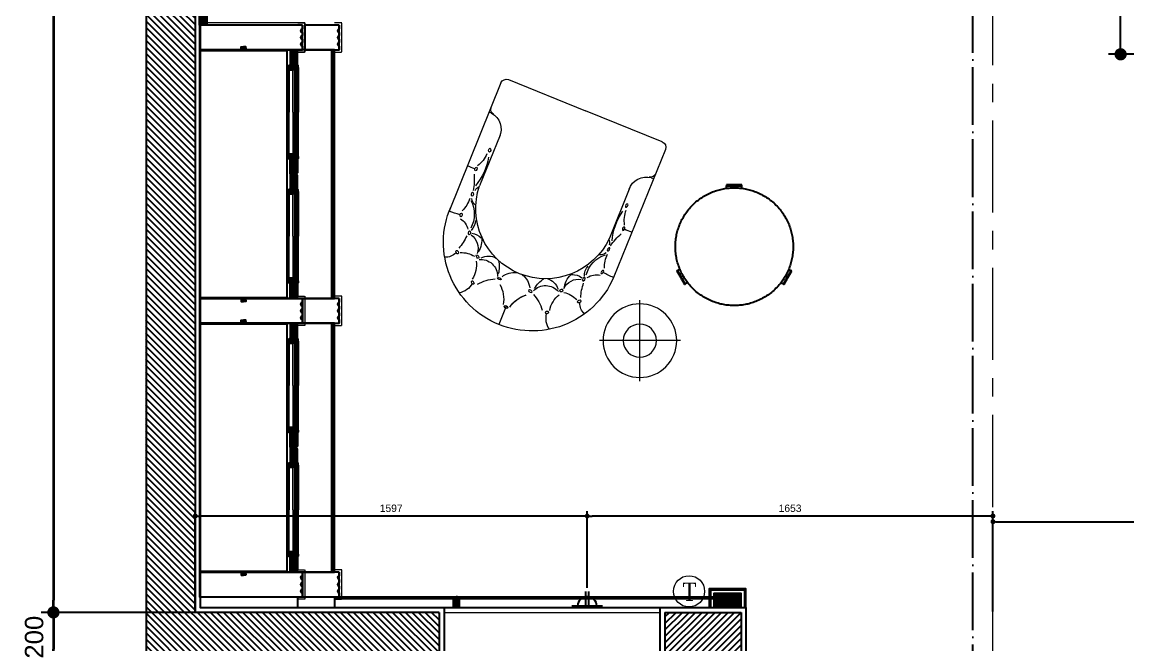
# Model space of a CAD drawing. Header units: inches. Extents: x 274057 to 444617, y 490067 to 635630.
# Drawn here: x 361549 to 366054, y 530494 to 533032 of the extents above; entities that cross this region are included whole.
import ezdxf

# ---------------------------------------------------------------- set-up
doc = ezdxf.new("R2010")
doc.units = ezdxf.units.IN
doc.header["$MEASUREMENT"] = 0
for name, pattern in [('ACAD_ISO04W100', [30, 24, -3, 0, -3]), ('CENTERX2', [4, 2.5, -0.5, 0.5, -0.5]), ('DASHED2', [0.375, 0.25, -0.125]), ('HIDDEN', [0.375, 0.25, -0.125])]:
    doc.linetypes.add(name, pattern=pattern)
for name, color, linetype in [('CQ centerline', 8, 'Continuous'), ('CQ Grg Gypsum', 41, 'Continuous'), ('CQ PANEL DIMENSION', 1, 'Continuous'), ('CQ Plaster', 1, 'Continuous'), ('CQ SPOT DETAIL DIMENSION', 9, 'Continuous'), ('CQ Wall plan', 3, 'Continuous'), ('CQ Wood Section', 60, 'Continuous'), ('CQ wood skirting plan', 34, 'Continuous'), ('ELECTRICAL', 10, 'Continuous'), ('ID-wall paper', 8, 'Continuous'), ('Layer1', 1, 'Continuous'), ('Layer7', 8, 'Continuous'), ('LIGHT', 4, 'Continuous'), ('WALLS LINE', 5, 'DASHED2'), ('WOOD 02', 32, 'Continuous'), ('Wood SECT', 1, 'Continuous'), ('xref 1st floor$0$CQ Wall hatch_CHB', 8, 'Continuous'), ('xref 1st floor_$0$CQ Wall hatch_CHB', 8, 'Continuous')]:
    doc.layers.add(name, color=color, linetype=linetype)
for name, color, linetype, lineweight in [('CQ Furniture', 190, 'Continuous', 0), ('CQ plan and elev dimension', 252, 'Continuous', 35), ('CQ section line', 41, 'Continuous', 0), ('CQ Switches and Outlets', 1, 'Continuous', 50), ('CQ wooh hatch', 8, 'HIDDEN', 18), ('EL- TH. UNIT', 5, 'Continuous', 18), ('Glass', 4, 'Continuous', 0), ('WOOD-HID', 8, 'HIDDEN', 18), ('xref 1st floor_$0$A-GLAZ', 134, 'Continuous', 18)]:
    doc.layers.add(name, color=color, linetype=linetype, lineweight=lineweight)
doc.layers.add('furn', color=7, linetype='Continuous', true_color=0x000000)
doc.styles.add('romans', font='romans.shx')
doc.styles.get("Standard").update_dxf_attribs({"font": 'arial.ttf'})
doc.dimstyles.new('CQ 20', dxfattribs={"dimscale": 0.2, "dimtxt": 150, "dimasz": 100, "dimexe": 100, "dimexo": 20, "dimgap": 80, "dimtad": 1, "dimdec": 0, "dimzin": 0, "dimdsep": 46, "dimtxsty": 'Standard', "dimblk": 'DOT', "dimcen": 100, "dimclrd": 1, "dimclre": 1, "dimclrt": 3, "dimadec": 0, "dimazin": 0, "dimtfac": 1, "dimtdec": 0, "dimtofl": 0, "dimtmove": 0, "dimatfit": 3, "dimfxl": 1, "dimtolj": 1, "dimtzin": 0, "dimlwd": -1, "dimarcsym": 0})
doc.dimstyles.new('CQ 50', dxfattribs={"dimscale": 0.5, "dimtxt": 150, "dimasz": 100, "dimexe": 100, "dimexo": 20, "dimgap": 80, "dimtad": 1, "dimdec": 0, "dimzin": 0, "dimdsep": 46, "dimtxsty": 'Standard', "dimblk": 'DOT', "dimcen": 100, "dimclrd": 250, "dimclre": 250, "dimclrt": 3, "dimadec": 0, "dimazin": 0, "dimtfac": 1, "dimtdec": 0, "dimtofl": 0, "dimtmove": 0, "dimatfit": 3, "dimfxl": 3, "dimtolj": 1, "dimtzin": 0, "dimlwd": -1, "dimarcsym": 0})
pattern_1 = [(31.0285767, (-9711.719, 16696.3715), (-3.22165956, 5.35568947), [])]
pattern_2 = [(45, (20118.3853, -75328.2434), (-3.535533906, 3.535533906), [])]
pattern_3 = [(45, (20104.3854, -75328.2434), (-3.535533906, 3.535533906), [])]

# ---------------------------------------------------------------- blocks, each defined once
blk = doc.blocks.new('ff-15 wall plan')
at = {"layer": 'xref 1st floor$0$CQ Wall hatch_CHB'}
h = blk.add_hatch(dxfattribs=at)
h.set_pattern_fill('ANSI31', color=8, scale=150, angle=90)
h.set_pattern_definition([(135, (4639.211, -2e-07), (-13.25825215, -13.25825215), [])])
h.paths.add_polyline_path([(478951.3, 549898.7), (478751.3, 549898.7), (478751.3, 548408.7), (478689.7, 548408.7), (478689.7, 548208.7), (478751.3, 548208.7), (478751.3, 546408.7), (478701.3, 546408.7), (478701.3, 546208.7), (478751.3, 546208.7), (478751.3, 542468.7), (478952.7, 542468.7), (478952.7, 543135.7), (479627.7, 543135.7), (479627.7, 542468.7), (479551.3, 542468.7), (479551.3, 542268.7), (479946.3, 542268.7), (479946.3, 543336), (478951.3, 543336)])
at = {"layer": 'xref 1st floor_$0$CQ Wall hatch_CHB'}
h = blk.add_hatch(dxfattribs=at)
h.set_pattern_fill('ANSI31,_O', color=8, scale=150)
h.set_pattern_definition([(45, (458002.683, 515592.913), (-13.258252, 13.258252), [])])
h.paths.add_polyline_path([(483536.3, 543336), (483536.3, 543336), (483226.3, 543336), (483226.3, 543136), (483536.3, 543136)])
h.paths.add_polyline_path([(481176.3, 543336), (481176.3, 543136), (480866.3, 543136), (480866.3, 543136), (480866.3, 543201), (480866.3, 543201), (480866.3, 543336)])
at = {"layer": 'CQ centerline', "linetype": 'CENTERX2', "lineweight": 0, "ltscale": 150}
blk.add_line((482202.7, 541965.3, 0), (482202.7, 550951.8, 0), dxfattribs=at)
at = {"layer": 'CQ Plaster'}
for points in [[(479652.7, 549898.7), (479652.7, 549879.1), (478972.7, 549879.1), (478972.7, 543356), (479966.7, 543356), (479966.7, 542248.7), (478752.7, 542248.7)], [(480846.3, 543336), (480846.3, 543356), (481196.3, 543356), (481196.3, 543116), (480846.3, 543116), (480846.3, 543336)]]:
    blk.add_lwpolyline(points, dxfattribs=at)
at = {"layer": 'CQ Wall plan'}
for p, q in [((478952.7, 549898.7), (478952.7, 543336)), ((478752.7, 546208.7), (478752.7, 542468.7)), ((479946.7, 543336), (478952.7, 543336, 0)), ((479946.7, 543336, 0), (479946.7, 542268.7)), ((480866.3, 543336), (480866.3, 543136)), ((480866.3, 543336), (481176.3, 543336)), ((481176.3, 543336), (481176.3, 543136))]:
    blk.add_line(p, q, dxfattribs=at)
at = {"layer": 'xref 1st floor_$0$A-GLAZ'}
blk.add_line((479966.7, 543336, 0), (480846.3, 543336, 0), dxfattribs=at)
blk = doc.blocks.new('gf-14 section line plan')
at = {"layer": 'Layer1', "linetype": 'ACAD_ISO04W100', "ltscale": 10}
blk.add_line((511509.1, -39547.7, 0), (511506.7, -30188, 0), dxfattribs=at)
blk = doc.blocks.new('_Dot')
at = {"color": 0, "linetype": 'ByBlock', "lineweight": -2}
blk.add_line((-0.5, 0), (-1, 0), dxfattribs=at)
at = {"color": 0, "linetype": 'ByBlock', "const_width": 0.5}
blk.add_lwpolyline([(-0.25, 0, 1), (0.25, 0, 1)], format="xyb", close=True, dxfattribs=at)
blk = doc.blocks.new('*D621')
at = {"layer": 'CQ plan and elev dimension', "color": 250, "lineweight": -2, "transparency": 16777216}
for p, q in [((362243.9, 537189.2), (361626.1, 537189.2)), ((363237.9, 530626.5), (361626.1, 530626.5))]:
    blk.add_line(p, q, dxfattribs=at)
at = {"layer": 'CQ plan and elev dimension', "color": 250, "transparency": 16777216}
blk.add_line((361676.1, 537139.2), (361676.1, 530676.5), dxfattribs=at)
at = {"layer": 'Defpoints', "color": 0, "transparency": 16777216}
for p in [(362253.9, 537189.2), (361676.1, 530626.5), (363247.9, 530626.5, 0)]:
    blk.add_point(p, dxfattribs=at)
at = {"layer": 'CQ plan and elev dimension', "color": 250, "transparency": 16777216, "xscale": 50, "yscale": 50, "zscale": 50}
for p, rotation in [((361676.1, 537189.2), 90), ((361676.1, 530626.5), 270)]:
    blk.add_blockref('_Dot', p, dxfattribs=dict(at, rotation=rotation))
at = {"layer": 'CQ plan and elev dimension', "color": 3, "transparency": 16777216, "insert": (361597.8, 533907.9), "char_height": 75, "attachment_point": 5, "rotation": 90}
blk.add_mtext('\\A1;6563', dxfattribs=at)
blk = doc.blocks.new('*D622')
at = {"layer": 'CQ plan and elev dimension', "color": 250, "lineweight": -2, "transparency": 16777216}
for p, q in [((363237.9, 530626.5), (361626.1, 530626.5)), ((362243.9, 530426.2), (361626.1, 530426.2))]:
    blk.add_line(p, q, dxfattribs=at)
at = {"layer": 'CQ plan and elev dimension', "color": 250, "transparency": 16777216}
blk.add_line((361676.1, 530576.5), (361676.1, 530476.2), dxfattribs=at)
at = {"layer": 'Defpoints', "color": 0, "transparency": 16777216}
for p in [(363247.9, 530626.5, 0), (361676.1, 530426.2), (362253.9, 530426.2)]:
    blk.add_point(p, dxfattribs=at)
at = {"layer": 'CQ plan and elev dimension', "color": 250, "transparency": 16777216, "xscale": 50, "yscale": 50, "zscale": 50}
for p, rotation in [((361676.1, 530626.5), 90), ((361676.1, 530426.2), 270)]:
    blk.add_blockref('_Dot', p, dxfattribs=dict(at, rotation=rotation))
at = {"layer": 'CQ plan and elev dimension', "color": 3, "transparency": 16777216, "insert": (361597.8, 530525.4), "char_height": 75, "attachment_point": 5, "rotation": 90}
blk.add_mtext('\\A1;200', dxfattribs=at)
blk = doc.blocks.new('2 gong outlet')
at = {"layer": 'ELECTRICAL'}
for p, q in [((-27969.9, 39017.2), (-27969.9, 39133.5)), ((-27946.5, 39017.2), (-27946.5, 39133.5)), ((-27832.8, 39017.2), (-28082.8, 39017.2))]:
    blk.add_line(p, q, dxfattribs=at)
blk.add_arc((-27957.8, 39017.2), 75, 0, 180, dxfattribs=at)
blk = doc.blocks.new('arch molding plan')
at = {"layer": 'CQ centerline'}
h = blk.add_hatch(dxfattribs=at)
h.set_pattern_fill('ANSI31', color=256, scale=50, angle=-13.9714, style=0)
h.set_pattern_definition([(31.0285767, (-11404.87, 16696.3715), (-3.22165956, 5.35568947), [])])
edge = h.paths.add_edge_path()
edge.add_line((364471.7, 530646.5), (364459.2, 530646.5))
edge.add_line((364459.2, 530646.5), (364384.2, 530646.5))
edge.add_line((364384.2, 530646.5), (364371.7, 530646.5))
edge.add_line((364371.7, 530646.5), (364371.7, 530697.5))
edge.add_line((364371.7, 530697.5), (364386.7, 530697.5))
edge.add_arc((364390.7, 530697.5), 4, 180.0003, 269.9993)
edge.add_line((364390.7, 530693.5), (364390.7, 530689.5))
edge.add_line((364390.7, 530689.5), (364452.7, 530689.5))
edge.add_line((364452.7, 530689.5), (364452.7, 530693.5))
edge.add_arc((364452.7, 530697.5), 4, 270.0007, 360.0001)
edge.add_line((364456.7, 530697.5), (364471.7, 530697.5))
edge.add_line((364471.7, 530697.5), (364471.7, 530646.5))
h = blk.add_hatch(dxfattribs=at)
h.set_pattern_fill('ANSI31', color=256, scale=50, angle=-13.9714, style=0)
h.set_pattern_definition(pattern_1)
edge = h.paths.add_edge_path()
edge.add_line((366531.7, 530646.5), (366544.2, 530646.5))
edge.add_line((366544.2, 530646.5), (366619.2, 530646.5))
edge.add_line((366619.2, 530646.5), (366631.7, 530646.5))
edge.add_line((366631.7, 530646.5), (366631.7, 530697.5))
edge.add_line((366631.7, 530697.5), (366616.7, 530697.5))
edge.add_arc((366612.7, 530697.5), 4, 270.0007, 359.9997, ccw=False)
edge.add_line((366612.7, 530693.5), (366612.7, 530689.5))
edge.add_line((366612.7, 530689.5), (366550.7, 530689.5))
edge.add_line((366550.7, 530689.5), (366550.7, 530693.5))
edge.add_arc((366550.7, 530697.5), 4, 179.9999, 269.9993, ccw=False)
edge.add_line((366546.7, 530697.5), (366531.7, 530697.5))
edge.add_line((366531.7, 530697.5), (366531.7, 530646.5))
h = blk.add_hatch(dxfattribs=at)
h.set_pattern_fill('ANSI31', color=256, scale=50, angle=-13.9714, style=0)
h.set_pattern_definition([(31.0285767, (-11871.719, 16696.3715), (-3.22165956, 5.35568947), [])])
edge = h.paths.add_edge_path()
edge.add_line((364371.7, 530406.5), (364384.2, 530406.5))
edge.add_line((364384.2, 530406.5), (364459.2, 530406.5))
edge.add_line((364459.2, 530406.5), (364471.7, 530406.5))
edge.add_line((364471.7, 530406.5), (364471.7, 530355.5))
edge.add_line((364471.7, 530355.5), (364456.7, 530355.5))
edge.add_arc((364452.7, 530355.5), 4, 0.0003, 89.9993)
edge.add_line((364452.7, 530359.5), (364452.7, 530363.5))
edge.add_line((364452.7, 530363.5), (364390.7, 530363.5))
edge.add_line((364390.7, 530363.5), (364390.7, 530359.5))
edge.add_arc((364390.7, 530355.5), 4, 90.0007, 180.0001)
edge.add_line((364386.7, 530355.5), (364371.7, 530355.5))
edge.add_line((364371.7, 530355.5), (364371.7, 530406.5))
h = blk.add_hatch(dxfattribs=at)
h.set_pattern_fill('ANSI31', color=256, scale=50, angle=-13.9714, style=0)
h.set_pattern_definition(pattern_1)
edge = h.paths.add_edge_path()
edge.add_line((366531.7, 530406.5), (366544.2, 530406.5))
edge.add_line((366544.2, 530406.5), (366619.2, 530406.5))
edge.add_line((366619.2, 530406.5), (366631.7, 530406.5))
edge.add_line((366631.7, 530406.5), (366631.7, 530355.5))
edge.add_line((366631.7, 530355.5), (366616.7, 530355.5))
edge.add_arc((366612.7, 530355.5), 4, 0.0003, 89.9993)
edge.add_line((366612.7, 530359.5), (366612.7, 530363.5))
edge.add_line((366612.7, 530363.5), (366550.7, 530363.5))
edge.add_line((366550.7, 530363.5), (366550.7, 530359.5))
edge.add_arc((366550.7, 530355.5), 4, 90.0007, 180.0001)
edge.add_line((366546.7, 530355.5), (366531.7, 530355.5))
edge.add_line((366531.7, 530355.5), (366531.7, 530406.5))
for p, q in [((364456.7, 530697.5, 0), (364386.7, 530697.5, 0)), ((364390.7, 530693.5, 0), (364452.7, 530693.5, 0)), ((366546.7, 530697.5, 0), (366616.7, 530697.5, 0)), ((366612.7, 530693.5, 0), (366550.7, 530693.5, 0)), ((364386.7, 530355.5, 0), (364456.7, 530355.5, 0)), ((364452.7, 530359.5, 0), (364390.7, 530359.5, 0)), ((366546.7, 530355.5, 0), (366616.7, 530355.5, 0)), ((366612.7, 530359.5, 0), (366550.7, 530359.5, 0))]:
    blk.add_line(p, q, dxfattribs=at)
at = {"layer": 'CQ Wood Section', "ltscale": 1000, "elevation": 0}
for points in [[(364471.7, 530646.5), (364459.2, 530646.5), (364459.2, 530646.5), (364384.2, 530646.5), (364384.2, 530646.5), (364371.7, 530646.5), (364371.7, 530697.5), (364386.7, 530697.5, 0.414209), (364390.7, 530693.5), (364390.7, 530689.5), (364452.7, 530689.5), (364452.7, 530693.5, 0.414211), (364456.7, 530697.5), (364471.7, 530697.5), (364471.7, 530646.5)], [(366531.7, 530646.5), (366544.2, 530646.5), (366544.2, 530646.5), (366619.2, 530646.5), (366619.2, 530646.5), (366631.7, 530646.5), (366631.7, 530697.5), (366616.7, 530697.5, -0.414209), (366612.7, 530693.5), (366612.7, 530689.5), (366550.7, 530689.5), (366550.7, 530693.5, -0.414211), (366546.7, 530697.5), (366531.7, 530697.5), (366531.7, 530646.5)], [(364371.7, 530406.5), (364384.2, 530406.5), (364384.2, 530406.5), (364459.2, 530406.5), (364459.2, 530406.5), (364471.7, 530406.5), (364471.7, 530355.5), (364456.7, 530355.5, 0.414209), (364452.7, 530359.5), (364452.7, 530363.5), (364390.7, 530363.5), (364390.7, 530359.5, 0.414211), (364386.7, 530355.5), (364371.7, 530355.5), (364371.7, 530406.5)], [(366531.7, 530406.5), (366544.2, 530406.5), (366544.2, 530406.5), (366619.2, 530406.5), (366619.2, 530406.5), (366631.7, 530406.5), (366631.7, 530355.5), (366616.7, 530355.5, 0.414209), (366612.7, 530359.5), (366612.7, 530363.5), (366550.7, 530363.5), (366550.7, 530359.5, 0.414211), (366546.7, 530355.5), (366531.7, 530355.5), (366531.7, 530406.5)]]:
    blk.add_lwpolyline(points, format="xyb", dxfattribs=at)
at = {"layer": 'CQ wood skirting plan', "elevation": 0}
for points in [[(364496.7, 530646.5), (364496.7, 530722.5), (364346.7, 530722.5), (364346.7, 530646.5)], [(364491.7, 530646.5), (364491.7, 530717.5), (364351.7, 530717.5), (364351.7, 530646.5)], [(364477.7, 530646.5), (364477.7, 530703.5), (364365.7, 530703.5), (364365.7, 530646.5)], [(366506.7, 530646.5), (366506.7, 530722.5), (366656.7, 530722.5), (366656.7, 530646.5)], [(366511.7, 530646.5), (366511.7, 530717.5), (366651.7, 530717.5), (366651.7, 530646.5)], [(366525.7, 530646.5), (366525.7, 530703.5), (366637.7, 530703.5), (366637.7, 530646.5)], [(364346.7, 530406.5), (364346.7, 530330.5), (364496.7, 530330.5), (364496.7, 530406.5)], [(364351.7, 530406.5), (364351.7, 530335.5), (364491.7, 530335.5), (364491.7, 530406.5)], [(364365.7, 530406.5), (364365.7, 530349.5), (364477.7, 530349.5), (364477.7, 530406.5)], [(366506.7, 530406.5), (366506.7, 530330.5), (366656.7, 530330.5), (366656.7, 530406.5)], [(366511.7, 530406.5), (366511.7, 530335.5), (366651.7, 530335.5), (366651.7, 530406.5)], [(366525.7, 530406.5), (366525.7, 530349.5), (366637.7, 530349.5), (366637.7, 530406.5)]]:
    blk.add_lwpolyline(points, dxfattribs=at)
blk = doc.blocks.new('*D602')
at = {"layer": 'CQ PANEL DIMENSION', "color": 1, "lineweight": -2, "transparency": 16777216}
for p, q in [((363850.8, 530726), (363850.8, 531039.3)), ((365503.9, 530630.5), (365503.9, 531039.3))]:
    blk.add_line(p, q, dxfattribs=at)
at = {"layer": 'CQ PANEL DIMENSION', "color": 1, "transparency": 16777216}
blk.add_line((365483.9, 531019.3), (363870.8, 531019.3), dxfattribs=at)
at = {"layer": 'Defpoints', "color": 0, "transparency": 16777216}
for p in [(363850.8, 531019.3), (363850.8, 530722, 0), (365503.9, 530626.5, 0)]:
    blk.add_point(p, dxfattribs=at)
at = {"layer": 'CQ PANEL DIMENSION', "color": 1, "transparency": 16777216, "xscale": 20, "yscale": 20, "zscale": 20, "rotation": 180}
blk.add_blockref('_Dot', (363850.8, 531019.3), dxfattribs=at)
at = {"layer": 'CQ PANEL DIMENSION', "color": 1, "transparency": 16777216, "xscale": 20, "yscale": 20, "zscale": 20}
blk.add_blockref('_Dot', (365503.9, 531019.3), dxfattribs=at)
at = {"layer": 'CQ PANEL DIMENSION', "color": 3, "transparency": 16777216, "insert": (364677.3, 531050.7), "char_height": 30, "attachment_point": 5}
blk.add_mtext('\\A1;1653', dxfattribs=at)
blk = doc.blocks.new('*D603')
at = {"layer": 'CQ PANEL DIMENSION', "color": 1, "lineweight": -2, "transparency": 16777216}
for p, q in [((362253.9, 530630.5), (362253.9, 531039.3)), ((363850.8, 530726), (363850.8, 531039.3))]:
    blk.add_line(p, q, dxfattribs=at)
at = {"layer": 'CQ PANEL DIMENSION', "color": 1, "transparency": 16777216}
blk.add_line((363830.8, 531019.3), (362273.9, 531019.3), dxfattribs=at)
at = {"layer": 'Defpoints', "color": 0, "transparency": 16777216}
for p in [(362253.9, 531019.3), (363850.8, 530722, 0), (362253.9, 530626.5)]:
    blk.add_point(p, dxfattribs=at)
at = {"layer": 'CQ PANEL DIMENSION', "color": 1, "transparency": 16777216, "xscale": 20, "yscale": 20, "zscale": 20, "rotation": 180}
blk.add_blockref('_Dot', (362253.9, 531019.3), dxfattribs=at)
at = {"layer": 'CQ PANEL DIMENSION', "color": 1, "transparency": 16777216, "xscale": 20, "yscale": 20, "zscale": 20}
blk.add_blockref('_Dot', (363850.8, 531019.3), dxfattribs=at)
at = {"layer": 'CQ PANEL DIMENSION', "color": 3, "transparency": 16777216, "insert": (363052.3, 531050.7), "char_height": 30, "attachment_point": 5}
blk.add_mtext('\\A1;1597', dxfattribs=at)
blk = doc.blocks.new('*D632')
at = {"layer": 'CQ SPOT DETAIL DIMENSION', "color": 1, "lineweight": -2, "transparency": 16777216}
for p, q in [((365503.9, 530634.5), (365503.9, 531016)), ((367062.3, 530693), (367062.3, 531016))]:
    blk.add_line(p, q, dxfattribs=at)
at = {"layer": 'CQ SPOT DETAIL DIMENSION', "color": 1, "transparency": 16777216}
blk.add_line((365523.9, 530996), (367042.3, 530996), dxfattribs=at)
at = {"layer": 'Defpoints', "color": 0, "transparency": 16777216}
for p in [(367062.3, 530996), (367062.3, 530689, 0), (365503.9, 530630.5)]:
    blk.add_point(p, dxfattribs=at)
at = {"layer": 'CQ SPOT DETAIL DIMENSION', "color": 1, "transparency": 16777216, "xscale": 20, "yscale": 20, "zscale": 20, "rotation": 180}
blk.add_blockref('_Dot', (365503.9, 530996), dxfattribs=at)
at = {"layer": 'CQ SPOT DETAIL DIMENSION', "color": 1, "transparency": 16777216, "xscale": 20, "yscale": 20, "zscale": 20}
blk.add_blockref('_Dot', (367062.3, 530996), dxfattribs=at)
at = {"layer": 'CQ SPOT DETAIL DIMENSION', "color": 3, "transparency": 16777216, "insert": (366283.1, 531027.3), "char_height": 30, "attachment_point": 5}
blk.add_mtext('\\A1;1558', dxfattribs=at)
blk = doc.blocks.new('TH')
at = {"layer": 'EL- TH. UNIT', "color": 1}
blk.add_circle((-63.5, 0), 63.5, dxfattribs=at)
at = {"layer": 'EL- TH. UNIT', "insert": (-89.4, 35.9, 0), "char_height": 75, "attachment_point": 1, "rotation": 360, "style": 'romans'}
blk.add_mtext_dynamic_manual_height_columns('{\\fRomantic|b0|i0|c2|p2;\\W0.8;\\C1;T}', width=181.54, gutter_width=2500, heights=[73], dxfattribs=at)
blk = doc.blocks.new('cabinet 80 framed glass door')
at = {"layer": 'Layer7'}
h = blk.add_hatch(dxfattribs=at)
h.set_pattern_fill('ANSI31', color=256, scale=40)
h.set_pattern_definition(pattern_2)
h.paths.add_polyline_path([(352338.8, 505867.2), (352338.8, 505864.2), (352346.8, 505864.2), (352346.8, 505868.2, 0.414214), (352350.8, 505872.2), (352353.8, 505872.2, -0.414214), (352356.8, 505875.2), (352356.8, 505880.7), (352346.8, 505880.7), (352346.8, 505886.7), (352346.8, 505897.2), (352336.8, 505897.2), (352276.8, 505897.2), (352276.8, 505871.2, -0.397359), (352280.8, 505867.2)])
h = blk.add_hatch(dxfattribs=at)
h.set_pattern_fill('ANSI31', color=256, scale=40)
h.set_pattern_definition(pattern_3)
h.paths.add_polyline_path([(352346.8, 505903.2), (352339.8, 505903.2, 0.414214), (352336.8, 505900.2), (352336.8, 505897.2), (352346.8, 505897.2), (352346.8, 505886.7), (352356.8, 505886.7), (352356.8, 505897.2), (352356.8, 505900.2, 0.414214), (352353.8, 505903.2)])
h = blk.add_hatch(dxfattribs=at)
h.set_pattern_fill('ANSI31', color=256, scale=40)
h.set_pattern_definition(pattern_3)
h.paths.add_polyline_path([(352702.5, 505903.2, 0.414214), (352699.5, 505900.2), (352699.5, 505897.2), (352699.5, 505886.7), (352709.5, 505886.7), (352709.5, 505897.2), (352719.5, 505897.2), (352719.5, 505900.2, 0.414214), (352716.5, 505903.2), (352709.5, 505903.2)])
h = blk.add_hatch(dxfattribs=at)
h.set_pattern_fill('ANSI31', color=256, scale=40)
h.set_pattern_definition(pattern_2)
h.paths.add_polyline_path([(352775.5, 505867.2, -0.397359), (352779.5, 505871.2), (352779.5, 505897.2), (352709.5, 505897.2), (352709.5, 505886.7), (352709.5, 505880.7), (352699.5, 505880.7), (352699.5, 505875.2, -0.414214), (352702.5, 505872.2), (352705.5, 505872.2, 0.414214), (352709.5, 505868.2), (352709.5, 505864.2), (352717.5, 505864.2), (352717.5, 505867.2)])
at = {"color": 8, "elevation": 0.1}
for points in [[(352356.8, 505903), (352528.1, 505903)], [(352699.5, 505903), (352528.1, 505903)], [(352346.8, 505868.2), (352528.1, 505868.2)], [(352346.8, 505864.2), (352528.1, 505864.2)], [(352353.8, 505872.2), (352528.1, 505872.2)], [(352356.8, 505875.2), (352528.1, 505875.2)], [(352699.5, 505875.2), (352528.1, 505875.2)], [(352702.5, 505872.2), (352528.1, 505872.2)], [(352709.5, 505868.2), (352528.1, 505868.2)], [(352709.5, 505864.2), (352528.1, 505864.2)]]:
    blk.add_lwpolyline(points, dxfattribs=at)
at = {"layer": 'Glass', "color": 4, "elevation": 0.1}
for points in [[(352528.1, 505886.7), (352349.4, 505886.7), (352349.4, 505880.7), (352528.1, 505880.7)], [(352528.1, 505886.7), (352706.8, 505886.7), (352706.8, 505880.7), (352528.1, 505880.7)]]:
    blk.add_lwpolyline(points, dxfattribs=at)
at = {"layer": 'Wood SECT', "elevation": 0.1}
for points in [[(352356.8, 505880.7), (352356.8, 505875.2, 0.414214), (352353.8, 505872.2), (352350.8, 505872.2, -0.414214), (352346.8, 505868.2), (352346.8, 505864.2), (352338.8, 505864.2), (352338.8, 505867.2), (352280.8, 505867.2, 0.397359), (352276.8, 505871.2), (352276.8, 505897.2), (352346.8, 505897.2), (352346.8, 505886.7), (352346.8, 505886.7), (352346.8, 505880.7)], [(352699.5, 505880.7), (352699.5, 505875.2, -0.414214), (352702.5, 505872.2), (352705.5, 505872.2, 0.414214), (352709.5, 505868.2), (352709.5, 505864.2), (352717.5, 505864.2), (352717.5, 505867.2), (352775.5, 505867.2, -0.397359), (352779.5, 505871.2), (352779.5, 505897.2), (352709.5, 505897.2), (352709.5, 505886.7), (352709.5, 505886.7), (352709.5, 505880.7)]]:
    blk.add_lwpolyline(points, format="xyb", close=True, dxfattribs=at)
for points in [[(352346.8, 505886.7), (352356.8, 505886.7), (352356.8, 505897.2), (352356.8, 505900.2, 0.414214), (352353.8, 505903.2), (352346.8, 505903.2), (352339.8, 505903.2, 0.414214), (352336.8, 505900.2), (352336.8, 505897.2), (352346.8, 505897.2), (352346.8, 505886.7), (352356.8, 505886.7)], [(352709.5, 505886.7), (352699.5, 505886.7), (352699.5, 505897.2), (352699.5, 505900.2, -0.414214), (352702.5, 505903.2), (352709.5, 505903.2), (352716.5, 505903.2, -0.414214), (352719.5, 505900.2), (352719.5, 505897.2), (352709.5, 505897.2), (352709.5, 505886.7), (352699.5, 505886.7)]]:
    blk.add_lwpolyline(points, format="xyb", dxfattribs=at)
blk = doc.blocks.new('Hera-LED-IN Stick FR')
at = {"layer": 'LIGHT'}
blk.add_lwpolyline([(279111.9, -181006.8), (279128.7, -181006.8), (279132.3, -181006.5), (279132.3, -181005.7), (279108.3, -181005.7), (279108.3, -181006.5), (279111.9, -181006.8)], close=True, dxfattribs=at)
for points in [[(279110.6, -180998.9), (279110.6, -180998), (279110.4, -180998), (279110.4, -180997), (279110.6, -180997), (279110.6, -180994.5, -0.409431), (279111.3, -180993.8), (279120.3, -180993.8)], [(279110.5, -181005.7), (279110.5, -180999.9, -0.315372), (279112.3, -180997.3), (279116.6, -180997.3), (279116.6, -180999.6, 0.430061), (279117.2, -181000.2), (279121.7, -181000.2, 1), (279121.7, -180998.7), (279119.1, -180998.7, -0.431722), (279118.6, -180998.2), (279118.6, -180997.3), (279128, -180997.3), (279128.3, -180997.3, -0.315372), (279130.1, -180999.9), (279130.1, -181005.7)], [(279111.8, -180997.5), (279111.8, -180995.8), (279111.4, -180995.8), (279111.4, -180995.4, -0.418441), (279111.8, -180995), (279116, -180994.9), (279116, -180996.1, 1), (279116.7, -180996.1), (279116.7, -180994.9), (279120.3, -180994.9)], [(279129.9, -180998.9), (279129.9, -180998), (279130.1, -180998), (279130.1, -180997), (279129.9, -180997), (279129.9, -180994.5, 0.409431), (279129.2, -180993.8), (279120.3, -180993.8)], [(279128.8, -180997.5), (279128.8, -180995.8), (279129.1, -180995.8), (279129.1, -180995.4, 0.418441), (279128.7, -180995), (279124.6, -180994.9), (279124.6, -180996.1, -1), (279123.8, -180996.1), (279123.8, -180994.9), (279120.3, -180994.9)]]:
    blk.add_lwpolyline(points, format="xyb", dxfattribs=at)
for centre in [(279112.7, -181002.6), (279127.8, -181002.6)]:
    blk.add_circle(centre, 0.999, dxfattribs=at)
blk = doc.blocks.new('FF-15 Cabinet plan B rev')
at = {"layer": 'Layer7'}
h = blk.add_hatch(dxfattribs=at)
h.set_pattern_fill('ANSI31', color=256, scale=40, angle=-90)
h.set_pattern_definition([(315, (-192313.762, 866771.664), (3.535533906, 3.535533906), [])])
edge = h.paths.add_edge_path()
edge.add_arc((388884.6, 533100.8), 4.03, 60.6993, 240.6963, ccw=False)
edge.add_arc((388884.6, 533100.8), 4.03, 60.6963, 240.6993)
edge = h.paths.add_edge_path()
edge.add_line((388881.6, 533083.3), (388882.6, 533083.3))
edge.add_arc((388886.6, 533083.3), 4, 90, 180, ccw=False)
edge.add_line((388886.6, 533087.3), (388886.6, 533090.3))
edge.add_arc((388886.6, 533093.3), 3, 270, 360)
edge.add_line((388889.6, 533093.3), (388895.2, 533093.3))
edge.add_line((388895.2, 533093.3), (388895.2, 533083.3))
edge.add_line((388895.2, 533083.3), (388911.6, 533083.3))
edge.add_line((388911.6, 533083.3), (388911.6, 533013.3))
edge.add_line((388911.6, 533013.3), (388885.6, 533013.3))
edge.add_arc((388881.5, 533013.1), 4.12, 1.6583, 88.3417)
edge.add_line((388881.6, 533017.3), (388881.6, 533083.3))
at = {"layer": 'CQ Grg Gypsum', "elevation": 0}
blk.add_lwpolyline([(388341.6, 531898.9), (388491.6, 531898.9), (388491.6, 531798.9), (388341.6, 531798.9)], close=True, dxfattribs=at)
at = {"layer": 'WOOD 02'}
for p, q in [((388365.6, 531898.9, 0), (388365.6, 532913.3, 0)), ((388368.6, 531898.9, 0), (388368.6, 532913.3, 0)), ((388371.6, 531898.9, 0), (388371.6, 532913.3, 0)), ((388365.6, 530784.5, 0), (388365.6, 531798.9, 0)), ((388368.6, 530784.5, 0), (388368.6, 531798.9, 0)), ((388371.6, 530784.5, 0), (388371.6, 531798.9, 0))]:
    blk.add_line(p, q, dxfattribs=at)
at = {"layer": 'WOOD 02', "elevation": 0}
for points in [[(388341.6, 533013.3), (388481.6, 533013.3), (388481.6, 532913.3), (388341.6, 532913.3)], [(388491.6, 533013.3), (388911.6, 533013.3), (388911.6, 532913.3), (388491.6, 532913.3)], [(388911.6, 532913.3), (388911.6, 531898.9), (388361.6, 531898.9), (388361.6, 532913.3)], [(388908.6, 532910.3), (388555.8, 532910.3), (388555.8, 531901.9), (388908.6, 531901.9)], [(388491.6, 531898.9), (388911.6, 531898.9), (388911.6, 531798.9), (388491.6, 531798.9)], [(388911.6, 531798.9), (388911.6, 530784.5), (388361.6, 530784.5), (388361.6, 531798.9)], [(388908.6, 531795.9), (388555.8, 531795.9), (388555.8, 530787.5), (388908.6, 530787.5)], [(388341.6, 530784.5), (388491.6, 530784.5), (388491.6, 530684.5), (388341.6, 530684.5)], [(388491.6, 530784.5), (388911.6, 530784.5), (388911.6, 530684.5), (388491.6, 530684.5)]]:
    blk.add_lwpolyline(points, close=True, dxfattribs=at)
at = {"layer": 'Wood SECT', "elevation": 0}
blk.add_lwpolyline([(388895.2, 533093.3), (388889.6, 533093.3, -0.414214), (388886.6, 533090.3), (388886.6, 533087.3, 0.414214), (388882.6, 533083.3), (388878.6, 533083.3), (388878.6, 533075.3), (388881.6, 533075.3), (388881.6, 533017.3, -0.397359), (388885.6, 533013.3), (388911.6, 533013.3), (388911.6, 533083.3), (388901.2, 533083.3), (388901.2, 533083.3), (388895.2, 533083.3)], format="xyb", close=True, dxfattribs=at)
for points in [[(388341.6, 533013.3), (388341.6, 532998.3, -1), (388341.6, 532983.3), (388341.6, 532970.8, -1), (388341.6, 532955.8), (388341.6, 532943.3, -1), (388341.6, 532928.3), (388341.6, 532913.3)], [(388491.6, 533013.3), (388491.6, 532998.3, -1), (388491.6, 532983.3), (388491.6, 532970.8, -1), (388491.6, 532955.8), (388491.6, 532943.3, -1), (388491.6, 532928.3), (388491.6, 532913.3)], [(388341.6, 531898.9), (388341.6, 531883.9, -1), (388341.6, 531868.9), (388341.6, 531856.4, -1), (388341.6, 531841.4), (388341.6, 531828.9, -1), (388341.6, 531813.9), (388341.6, 531798.9)], [(388491.6, 531898.9), (388491.6, 531883.9, -1), (388491.6, 531868.9), (388491.6, 531856.4, -1), (388491.6, 531841.4), (388491.6, 531828.9, -1), (388491.6, 531813.9), (388491.6, 531798.9)], [(388341.6, 530784.5), (388341.6, 530769.5, -1), (388341.6, 530754.5), (388341.6, 530742, -1), (388341.6, 530727), (388341.6, 530714.5, -1), (388341.6, 530699.5), (388341.6, 530684.5)], [(388491.6, 530784.5), (388491.6, 530769.5, -1), (388491.6, 530754.5), (388491.6, 530742, -1), (388491.6, 530727), (388491.6, 530714.5, -1), (388491.6, 530699.5), (388491.6, 530684.5)]]:
    blk.add_lwpolyline(points, format="xyb", dxfattribs=at)
at = {"layer": 'WOOD-HID', "elevation": 0}
for points in [[(388361.6, 532903.3), (388331.6, 532903.3), (388331.6, 533023.3), (388361.6, 533023.3)], [(388511.6, 532903.3), (388481.6, 532903.3), (388481.6, 533023.3), (388881.6, 533023.3)], [(388511.6, 533023.3), (388481.6, 533023.3), (388481.6, 532903.3), (388511.6, 532903.3)], [(388361.6, 531788.9), (388331.6, 531788.9), (388331.6, 531908.9), (388361.6, 531908.9)], [(388511.6, 531908.9), (388481.6, 531908.9), (388481.6, 531788.9), (388511.6, 531788.9)], [(388361.6, 530674.5), (388331.6, 530674.5), (388331.6, 530794.5), (388361.6, 530794.5)], [(388511.6, 530794.5), (388481.6, 530794.5), (388481.6, 530674.5), (388511.6, 530674.5)]]:
    blk.add_lwpolyline(points, dxfattribs=at)
at = {"layer": 'CQ Grg Gypsum', "rotation": 270}
for p in [(-117355.4, 885187.1, -0.1), (-117355.4, 884681.4, -0.1), (-117355.4, 884072.7, -0.1), (-117355.4, 883567, -0.1)]:
    blk.add_blockref('cabinet 80 framed glass door', p, dxfattribs=at)
at = {"layer": 'WALLS LINE', "color": 1, "xscale": -1}
for p in [(667852.5, 713919, 0), (667852.5, 712804.6, 0)]:
    blk.add_blockref('Hera-LED-IN Stick FR', p, dxfattribs=at)
at = {"layer": 'WALLS LINE', "color": 1, "rotation": 180}
for p in [(667852.5, 350893.2, 0), (667852.5, 349778.8, 0)]:
    blk.add_blockref('Hera-LED-IN Stick FR', p, dxfattribs=at)
blk = doc.blocks.new('6357')
at = {"color": 0, "lineweight": 5}
blk.add_line((0, 34.14), (0, 37), dxfattribs=at)
blk.add_line((0, 34.14), (0, 37), dxfattribs=at)
at = {"color": 0}
for p, q in [((-14.22, 0.94), (-14.22, 23.12)), ((14.22, 0.94), (14.22, 23.12)), ((-11.23, 8.75), (-11.23, 17.52)), ((11.23, 8.75), (11.23, 17.52)), ((-13.83, 6), (-14.22, 6)), ((13.83, 6), (14.22, 6)), ((-13.31, 0), (0, 0)), ((13.31, 0), (0, 0))]:
    blk.add_line(p, q, dxfattribs=at)
for centre, radius, start, end in [((0, 22.77), 14.23, 90, 181.4091), ((0, 22.77), 14.23, 358.5909, 90), ((0.06, 16.9), 11.31, 90.3218, 176.8138), ((-0.06, 16.9), 11.31, 3.1862, 89.6782), ((-14.14, 8.9), 2.92, 276.1039, 3.1019), ((14.14, 8.9), 2.92, 176.8981, 263.8961), ((-13.32, 5.16), 0.911, 99.4563, 187.6443), ((13.32, 5.16), 0.911, 352.3557, 80.5437), ((-13.28, 0.94), 0.943, 180.2306, 268.2685), ((13.28, 0.94), 0.943, 271.7315, 359.7694)]:
    blk.add_arc(centre, radius, start, end, dxfattribs=at)
at = {"color": 0, "lineweight": 5}
for centre, radius, start, end in [((-9.45, 32.14), 3.03, 7.1521, 56.781), ((-5.36, 34.78), 4.9, 309.015, 348.1753), ((5.5, 34.87), 5.05, 192.441, 230.3687), ((5.36, 34.78), 4.9, 191.8247, 230.985), ((9.45, 32.14), 3.03, 123.219, 172.8479), ((-0.71, 36.03), 6.16, 217.516, 245.0592), ((0.71, 36.03), 6.16, 294.9408, 322.484), ((-12.67, 28.26), 2.05, 18.4602, 74.2339), ((-10.86, 31.03), 4.24, 330.5259, 11.2072), ((10.86, 31.03), 4.24, 168.7928, 209.4741), ((12.67, 28.26), 2.05, 105.7661, 161.5398), ((-8.38, 32.41), 4.15, 245.8151, 279.1115), ((-5.61, 30.9), 2.69, 242.1591, 338.7849), ((-7.6, 30.05), 4.49, 325.0837, 352.9196), ((0.44, 31.39), 3.32, 210.6008, 254.2666), ((-0.44, 31.39), 3.32, 285.7334, 329.3992), ((-0.44, 31.39), 3.32, 285.7334, 329.3992), ((5.61, 30.9), 2.69, 201.2151, 297.8409), ((7.6, 30.05), 4.49, 187.0804, 214.9163), ((8.38, 32.41), 4.15, 260.8885, 294.1849), ((-16.87, 25.62), 6.76, 1.116, 21.2823), ((-10.09, 27.89), 2.61, 282.1657, 356.7724), ((-10.83, 26.7), 3.44, 329.9804, 12.557), ((-4.67, 29.95), 2.68, 221.8892, 275.6633), ((4.67, 29.95), 2.68, 264.3367, 318.1108), ((10.83, 26.7), 3.44, 167.443, 210.0196), ((10.09, 27.89), 2.61, 183.2276, 257.8343), ((16.87, 25.62), 6.76, 158.7177, 178.884), ((-8.88, 27.98), 3.01, 257.5147, 289.8805), ((8.88, 27.98), 3.01, 250.1195, 282.4853), ((-13.91, 13.53), 9.59, 80.8029, 91.8362), ((-12.52, 26.2), 2.66, 279.6998, 325.7028), ((-14.64, 23.81), 4.68, 310.0018, 6.8842), ((-11.73, 23.74), 2.14, 338.3767, 25.6914), ((11.73, 23.74), 2.14, 154.3086, 201.6233), ((14.64, 23.81), 4.68, 173.1158, 229.9982), ((12.52, 26.2), 2.66, 214.2972, 260.3002), ((13.91, 13.53), 9.59, 88.1638, 99.1971), ((-16.17, 20.44), 4.27, 354.2388, 25.5443), ((16.17, 20.44), 4.27, 154.4557, 185.7612), ((-10.4, 19.25), 1.39, 103.4392, 152.1177), ((10.4, 19.25), 1.39, 27.8823, 76.5608), ((-21.49, 20.57), 9.82, 333.2206, 348.446), ((-20.82, 14.82), 9.46, 347.195, 18.1348), ((-10.08, 18.73), 1.55, 188.2569, 222.6418), ((10.08, 18.73), 1.55, 317.3582, 351.7431), ((20.82, 14.82), 9.46, 161.8652, 192.805), ((21.49, 20.57), 9.82, 191.554, 206.7794), ((-13.55, 10.83), 4.49, 82.2532, 98.6459), ((-16.82, 12.2), 4.78, 1.5208, 30.9552), ((16.82, 12.2), 4.78, 149.0448, 178.4792), ((13.55, 10.83), 4.49, 81.3541, 97.7468)]:
    blk.add_arc(centre, radius, start, end, dxfattribs=at)
for centre, major_axis in [((0, 33.97), (-0.312, 0)), ((6.42, 32.33), (-0.245, 0.194)), ((2.68, 30.15), (-0.312, 0)), ((2.68, 30.15), (-0.312, 0)), ((7.25, 28.19), (-0.245, 0.194)), ((10.55, 28.74), (-0.245, 0.194)), ((9.9, 25.15), (-0.075, 0.303)), ((12.21, 22.98), (-0.075, 0.303)), ((11.78, 19.22), (-0.075, 0.303)), ((12.77, 15.25), (0.001, 0.312)), ((11.86, 11.63), (-0.075, 0.303))]:
    blk.add_ellipse(centre, major_axis=major_axis, ratio=0.543281, dxfattribs=at)
at = {"color": 0, "lineweight": 5, "extrusion": (0, 0, -1)}
for centre, major_axis in [((0, 33.97), (0.312, 0)), ((-6.42, 32.33), (0.245, 0.194)), ((-2.68, 30.15), (0.312, 0)), ((-10.55, 28.74), (0.245, 0.194)), ((-7.25, 28.19), (0.245, 0.194)), ((-9.9, 25.15), (0.075, 0.303)), ((-12.21, 22.98), (0.075, 0.303)), ((-11.78, 19.22), (0.075, 0.303)), ((-12.77, 15.25), (-0.001, 0.312)), ((-11.86, 11.63), (0.075, 0.303))]:
    blk.add_ellipse(centre, major_axis=major_axis, ratio=0.543281, dxfattribs=at)
blk = doc.blocks.new('A$C48B04844')
at = {"layer": 'furn', "color": 0}
for points in [[(19, 10), (19, 19.5), (9.5, 19.5), (0, 19.5), (0, 10)], [(0, 10), (0, 0.5), (9.5, 0.5), (19, 0.5), (19, 10)]]:
    blk.add_rational_spline(points, [1, 0.707106781187, 1, 0.707106781187, 1], degree=2, knots=[0, 0, 0, 1.570796, 1.570796, 3.141593, 3.141593, 3.141593], dxfattribs=at)
for points in [[(0.22, 13.94), (0.84, 15.01), (1.45, 16.08)], [(1.45, 16.08), (1.54, 16.03), (1.62, 15.98)], [(17.38, 15.98), (17.46, 16.03), (17.55, 16.08)], [(17.55, 16.08), (18.16, 15.01), (18.78, 13.94)], [(1.62, 15.98), (1, 14.91), (0.39, 13.84)], [(1.96, 15.79), (1.79, 15.88), (1.62, 15.98)], [(17.04, 15.79), (17.21, 15.88), (17.38, 15.98)], [(18.61, 13.84), (18, 14.91), (17.38, 15.98)], [(0.39, 13.84), (0.3, 13.89), (0.22, 13.94)], [(0.72, 13.64), (0.56, 13.74), (0.39, 13.84)], [(18.28, 13.64), (18.44, 13.74), (18.61, 13.84)], [(18.78, 13.94), (18.7, 13.89), (18.61, 13.84)], [(8.26, 0.59), (8.26, 0.39), (8.26, 0.2)], [(8.26, 0), (8.26, 0.1), (8.26, 0.2)], [(8.26, 0.2), (9.5, 0.2), (10.74, 0.2)], [(10.74, 0), (9.5, 0), (8.26, 0)], [(10.74, 0.59), (10.74, 0.39), (10.74, 0.2)], [(10.74, 0.2), (10.74, 0.1), (10.74, 0)]]:
    blk.add_open_spline(points, degree=2, dxfattribs=at)
blk = doc.blocks.new('baker-sidedatble 3786 dia 48cm')
at = {"color": 0}
blk.add_blockref('A$C48B04844', (45.94, -13.86), dxfattribs=at)
blk = doc.blocks.new('table lamp 30')
at = {"lineweight": 0, "ltscale": 1000}
for p, q in [((102282, 8422.3), (102282, 8752.3)), ((102447, 8587.3), (102117, 8587.3))]:
    blk.add_line(p, q, dxfattribs=at)
for radius in [150, 67.5]:
    blk.add_circle((102282, 8587.3), radius, dxfattribs=at)
blk = doc.blocks.new('*D741')
at = {"layer": 'CQ Wood Section', "color": 250, "lineweight": -2, "transparency": 16777216}
for p, q in [((366093.4, 534700.7), (365974.1, 534700.7)), ((366093.4, 532900.7), (365974.1, 532900.7))]:
    blk.add_line(p, q, dxfattribs=at)
at = {"layer": 'CQ Wood Section', "color": 250, "transparency": 16777216}
blk.add_line((366024.1, 532950.7), (366024.1, 534650.7), dxfattribs=at)
at = {"layer": 'Defpoints', "color": 0, "transparency": 16777216}
for p in [(366024.1, 534700.7), (366103.4, 534700.7), (366103.4, 532900.7)]:
    blk.add_point(p, dxfattribs=at)
at = {"layer": 'CQ Wood Section', "color": 250, "transparency": 16777216, "xscale": 50, "yscale": 50, "zscale": 50}
for p, rotation in [((366024.1, 534700.7), 90), ((366024.1, 532900.7), 270)]:
    blk.add_blockref('_Dot', p, dxfattribs=dict(at, rotation=rotation))
at = {"layer": 'CQ Wood Section', "color": 3, "transparency": 16777216, "insert": (365945.8, 533800.7), "char_height": 75, "attachment_point": 5, "rotation": 90}
blk.add_mtext('\\A1;1800', dxfattribs=at)

msp = doc.modelspace()

# ---------------------------------------------------------------- hatches: boundary and pattern name
at = {"layer": 'CQ wooh hatch'}
h = msp.add_hatch(dxfattribs=at)
h.set_pattern_fill('GOST_WOOD', color=256, angle=-45, style=0)
h.set_pattern_definition([(45, (-129664.704, 866902.0205), (4.24264069, -4.24264069), [10, -2]), (45, (-129664.704, 866899.192), (4.24264069, -4.24264069), [6, -1.5, 3, -1.5]), (45, (-129665.411, 866895.6565), (4.24264069, -4.24264069), [10, -2])])
edge = h.paths.add_edge_path()
edge.add_line((363305, 530646.5), (363330, 530646.5))
edge.add_line((363330, 530646.5), (363330, 530683.6))
edge.add_arc((363330, 530686.6), 3, -180, -90, ccw=False)
edge.add_line((363327, 530686.6), (363324, 530686.6))
edge.add_arc((363320, 530686.6), 4, 0, 180)
edge.add_line((363316, 530686.6), (363313, 530686.6))
edge.add_arc((363310, 530686.6), 3, -90, 0, ccw=False)
edge.add_line((363310, 530683.6), (363305, 530683.6))
edge.add_line((363305, 530683.6), (363305, 530646.5))

# ---------------------------------------------------------------- linework, layer by layer
at = {"layer": 'CQ Plaster'}
msp.add_line((362670.9, 530690.6, 0), (362670.9, 530646.5, 0), dxfattribs=at)
at = {"layer": 'CQ Wood Section', "ltscale": 1000}
msp.add_line((363302.1, 530646.5, 0.2), (363330, 530646.5, 0), dxfattribs=at)
at = {"layer": 'CQ Wood Section', "elevation": 0}
for points in [[(362820.9, 530690.6), (362820.9, 530646.5), (364372.5, 530646.5)], [(362820.9, 530690.6), (364372.5, 530690.6)], [(362820.9, 530686.6), (364372.5, 530686.6)], [(362820.9, 530683.6), (364372.5, 530683.6)]]:
    msp.add_lwpolyline(points, dxfattribs=at)
at = {"layer": 'CQ Wood Section', "ltscale": 1000, "elevation": 0}
msp.add_lwpolyline([(363330, 530646.5), (363330, 530683.6, -0.414214), (363327, 530686.6), (363324, 530686.6, 1), (363316, 530686.6), (363313, 530686.6, -0.414214), (363310, 530683.6), (363305, 530683.6), (363305, 530646.5)], format="xyb", dxfattribs=at)
at = {"layer": 'Glass', "color": 4}
msp.add_line((362430.2, 530646.5, 0), (363616, 530646.5, 0), dxfattribs=at)

# ---------------------------------------------------------------- block references
at = {"layer": 'CQ Furniture'}
for name, p, xscale, yscale, zscale, rotation in [('6357', (363843.4, 532670.9), -25.4, 25.4, 25.4, 157.9868698092788), ('baker-sidedatble 3786 dia 48cm', (363049.5, 532019.3), -25.26319541779721, 25.26319541779721, 25.26319541779721, 179.9995767170142)]:
    msp.add_blockref(name, p, dxfattribs=dict(at, xscale=xscale, yscale=yscale, zscale=zscale, rotation=rotation))
at = {"layer": 'CQ Grg Gypsum', "xscale": -1}
msp.add_blockref('FF-15 Cabinet plan B rev', (751182.5, 6.1), dxfattribs=at)
at = {"layer": 'CQ section line', "xscale": 0.9800000000000004, "yscale": 0.9800000000000004, "zscale": 0.9800000000000004}
msp.add_blockref('gf-14 section line plan', (-135856, 567546.6, 0), dxfattribs=at)
at = {"layer": 'CQ Switches and Outlets'}
msp.add_blockref('TH', (364329.3, 530712.3, 0), dxfattribs=at)
at = {"layer": 'CQ Wood Section'}
msp.add_blockref('arch molding plan', (0.8, 0), dxfattribs=at)
at = {"layer": 'ELECTRICAL', "xscale": -0.4999999999999999, "yscale": 0.4999999999999999, "zscale": 0.4999999999999999, "rotation": 359.9999999999999}
msp.add_blockref('2 gong outlet', (349871.9, 511145.3, 0), dxfattribs=at)
at = {"layer": 'ID-wall paper'}
msp.add_blockref('ff-15 wall plan', (-116698.8, -12709.4, 0), dxfattribs=at)
at = {"layer": 'LIGHT', "xscale": -1, "rotation": 90}
msp.add_blockref('table lamp 30', (372652.8, 634015.8), dxfattribs=at)

# ---------------------------------------------------------------- dimensions: what is measured, and where the dimension line sits
at = {"layer": 'CQ PANEL DIMENSION'}
for base, p1, p2, picture, middle in [((362253.9, 531019.3), (363850.8, 530722, 0), (362253.9, 530626.5), '*D603', (363052.3, 531050.7)), ((363850.8, 531019.3), (365503.9, 530626.5, 0), (363850.8, 530722, 0), '*D602', (364677.3, 531050.7))]:
    dim = msp.add_linear_dim(base=base, p1=p1, p2=p2, dimstyle='CQ 20', override={"dimtmove": 1}, dxfattribs=at)
    dim.commit()
    dim.dimension.update_dxf_attribs({"geometry": picture, "text_midpoint": middle})
at = {"layer": 'CQ plan and elev dimension'}
dim = msp.add_linear_dim(base=(361676.1, 530626.5), p1=(362253.9, 537189.2), p2=(363247.9, 530626.5, 0), angle=90, dimstyle='CQ 50', override={"dimtmove": 1}, dxfattribs=at)
dim.commit()
dim.dimension.update_dxf_attribs({"geometry": '*D621', "text_midpoint": (361597.8, 533907.9)})
dim = msp.add_linear_dim(base=(361676.1, 530426.2), p1=(363247.9, 530626.5, 0), p2=(362253.9, 530426.2), angle=90, dimstyle='CQ 50', override={"dimtmove": 1}, dxfattribs=at)
dim.commit()
dim.dimension.update_dxf_attribs({"geometry": '*D622', "text_midpoint": (361676.1, 530525.4), "dimtype": 160})
at = {"layer": 'CQ SPOT DETAIL DIMENSION'}
dim = msp.add_linear_dim(base=(367062.3, 530996), p1=(365503.9, 530630.5), p2=(367062.3, 530689, 0), dimstyle='CQ 20', override={"dimtmove": 1}, dxfattribs=at)
dim.commit()
dim.dimension.update_dxf_attribs({"geometry": '*D632', "text_midpoint": (366283.1, 531027.3)})
at = {"layer": 'CQ Wood Section'}
dim = msp.add_linear_dim(base=(366024.1, 534700.7), p1=(366103.4, 532900.7), p2=(366103.4, 534700.7), angle=90, dimstyle='CQ 50', override={"dimtmove": 1}, dxfattribs=at)
dim.commit()
dim.dimension.update_dxf_attribs({"geometry": '*D741', "text_midpoint": (365945.8, 533800.7)})

doc.saveas('drawing.dxf')
